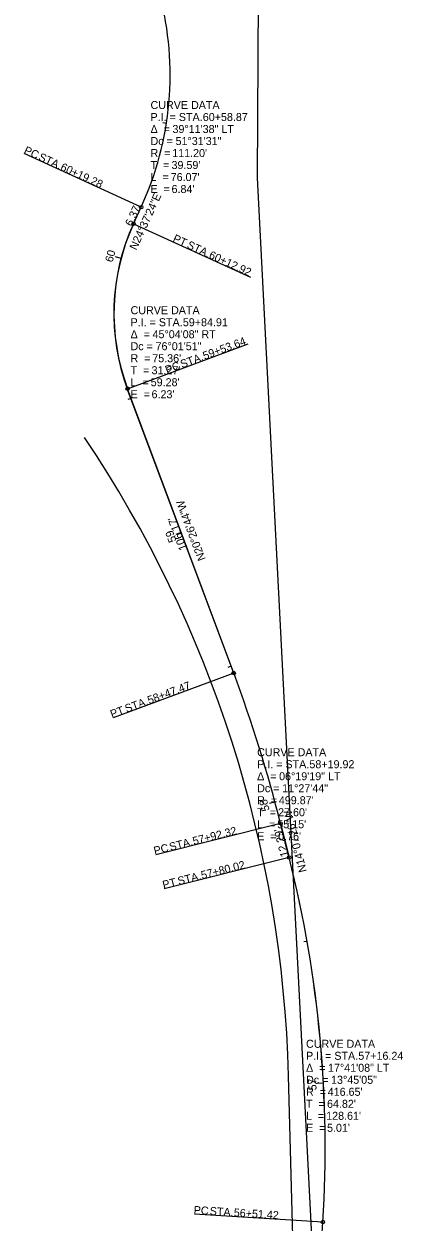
# Model space of a CAD drawing. Extents: x 152603 to 152802, y 326513 to 331516.
# Drawn here: x 152602.8 to 152735.2, y 330557.4 to 330976.6 of the extents above; entities that cross this region are included whole.
import ezdxf

# ---------------------------------------------------------------- set-up
doc = ezdxf.new("R2010")
doc.units = 0
for name, color, linetype in [('Default', 7, 'Continuous'), ('GE_P_Alignment', 7, 'Continuous'), ('GE_P_Alignment_100_Bearings', 7, 'Continuous'), ('GE_P_Alignment_100_Cardinal_Points', 7, 'Continuous'), ('GE_P_Alignment_100_Curve_Data', 7, 'Continuous'), ('GE_P_Alignment_100_Distances', 7, 'Continuous'), ('GE_P_Alignment_100_Stations', 7, 'Continuous'), ('PV_P_EOP', 7, 'Continuous'), ('SC_Scratch15', 7, 'Continuous')]:
    doc.layers.add(name, color=color, linetype=linetype)

msp = doc.modelspace()

# ---------------------------------------------------------------- linework, layer by layer
at = {"layer": 'Default'}
for p, q in [((152676.09, 330749.49), (152638.92, 330848.94)), ((152692.47, 330696.85), (152695.47, 330684.93)), ((152704.63, 330515.2), (152707.24, 330557.38))]:
    msp.add_line(p, q, dxfattribs=at)
for centre, radius, start, end in [((152709.17, 330875.19), 75, 155.1687, 200.4929), ((152213.7, 330576.68), 493.62, 14.091, 20.4929), ((152290.16, 330583.19), 417.88, 356.4582, 14.091)]:
    msp.add_arc(centre, radius, start, end, dxfattribs=at)
at = {"layer": 'GE_P_Alignment'}
for p, q in [((152641.11, 330906.69), (152643.76, 330912.48)), ((152641.11, 330906.69), (152643.76, 330912.48)), ((152641.11, 330906.69), (152643.76, 330912.48)), ((152676.09, 330749.49), (152639, 330848.97)), ((152676.09, 330749.49), (152639, 330848.97)), ((152676.09, 330749.49), (152639, 330848.97)), ((152695.47, 330684.93), (152692.47, 330696.85)), ((152695.47, 330684.93), (152692.47, 330696.85)), ((152695.47, 330684.93), (152692.47, 330696.85)), ((152704.63, 330515.2), (152707.26, 330557.38)), ((152704.63, 330515.2), (152707.26, 330557.38)), ((152704.63, 330515.2), (152707.26, 330557.38))]:
    msp.add_line(p, q, dxfattribs=at)
for centre, radius, start, end in [((152542.67, 330958.81), 111.2, 335.3767, 14.5706), ((152542.67, 330958.81), 111.2, 335.3767, 14.5706), ((152542.67, 330958.81), 111.2, 335.3767, 14.5706), ((152709.61, 330875.29), 75.36, 155.3767, 200.4456), ((152709.61, 330875.29), 75.36, 155.3767, 200.4456), ((152709.61, 330875.29), 75.36, 155.3767, 200.4456), ((152207.71, 330574.88), 499.87, 14.1238, 20.4456), ((152207.71, 330574.88), 499.87, 14.1238, 20.4456), ((152207.71, 330574.88), 499.87, 14.1238, 20.4456), ((152291.41, 330583.26), 416.65, 356.4383, 14.1238), ((152291.41, 330583.26), 416.65, 356.4383, 14.1238), ((152291.41, 330583.26), 416.65, 356.4383, 14.1238)]:
    msp.add_arc(centre, radius, start, end, dxfattribs=at)
at = {"layer": 'GE_P_Alignment_100_Cardinal_Points'}
for p, q in [((152643.76, 330912.48), (152602.85, 330931.23)), ((152641.11, 330906.69), (152682.01, 330887.94)), ((152639, 330848.97), (152681.17, 330864.69)), ((152676.09, 330749.49), (152633.92, 330733.77)), ((152692.47, 330696.85), (152648.83, 330685.87)), ((152695.47, 330684.93), (152651.83, 330673.95)), ((152707.26, 330557.38), (152662.34, 330560.17))]:
    msp.add_line(p, q, dxfattribs=at)
for centre in [(152643.76, 330912.48), (152641.11, 330906.69), (152639, 330848.97), (152676.09, 330749.49), (152692.47, 330696.85), (152695.47, 330684.93), (152707.26, 330557.38)]:
    msp.add_circle(centre, 0.6, dxfattribs=at)
at = {"layer": 'GE_P_Alignment_100_Stations'}
for p, q in [((152652.56, 330941.81), (152651.38, 330941.99)), ((152636.76, 330894.55), (152634.82, 330895.06)), ((152640.27, 330845.56), (152639.15, 330845.14)), ((152657.74, 330798.71), (152655.86, 330798.01)), ((152675.2, 330751.86), (152674.08, 330751.44)), ((152690.53, 330704.29), (152688.6, 330703.77)), ((152701.74, 330655.58), (152700.56, 330655.37)), ((152707.44, 330605.93), (152705.45, 330605.82))]:
    msp.add_line(p, q, dxfattribs=at)
at = {"layer": 'PV_P_EOP'}
msp.add_line((152701.19, 330381.36), (152695.26, 330608.53), dxfattribs=at)
msp.add_arc((152275.4, 330597.57), 420, 1.4951, 33.9043, dxfattribs=at)
at = {"layer": 'SC_Scratch15'}
for p, q in [((152684.39, 330922.71), (152687.21, 331377.94)), ((152710.95, 330404.74), (152684.39, 330922.71))]:
    msp.add_line(p, q, dxfattribs=at)

# ---------------------------------------------------------------- texts
at = {"layer": 'GE_P_Alignment_100_Bearings'}
for s, rotation, p in [('N24°37\'24"E', 65.3767, (152642.06, 330897.26)), ('N20°26\'44"W', 110.4456, (152666.34, 330789.37)), ('N14°07\'26"W', 104.1238, (152701.63, 330680.12))]:
    msp.add_text(s, height=2.8, rotation=rotation, dxfattribs=at).set_placement(p)
at = {"layer": 'GE_P_Alignment_100_Cardinal_Points'}
for s, rotation, p in [('PC', 335.3767, (152602.54, 330931.42)), (' STA. ', 335.3767, (152606.71, 330929.51)), ('60+19.28', 335.3767, (152615.3, 330925.57)), ('PT', 335.3767, (152654.56, 330900.57)), (' STA. ', 335.3767, (152658.57, 330898.73)), ('60+12.92', 335.3767, (152667.16, 330894.79)), ('59+53.64', 20.4456, (152665.91, 330859.05)), (' STA. ', 20.4456, (152657.06, 330855.74)), ('PC', 20.4456, (152652.76, 330854.14)), ('58+47.47', 20.4456, (152646.56, 330738.53)), ('PT', 20.4456, (152633.57, 330733.68)), (' STA. ', 20.4456, (152637.71, 330735.23)), ('57+92.32', 14.1238, (152662.13, 330689.26)), (' STA. ', 14.1238, (152652.97, 330686.96)), ('PC', 14.1238, (152648.52, 330685.84)), ('57+80.02', 14.1238, (152665.05, 330677.32)), (' STA. ', 14.1238, (152655.88, 330675.01)), ('PT', 14.1238, (152651.6, 330673.94)), ('PC', 356.4383, (152662.04, 330560.23)), (' STA. ', 356.4383, (152666.62, 330559.95)), ('56+51.42', 356.4383, (152676.05, 330559.36))]:
    msp.add_text(s, height=2.8, rotation=rotation, dxfattribs=at).set_placement(p)
at = {"layer": 'GE_P_Alignment_100_Curve_Data'}
for s, p in [('CURVE DATA', (152647.03, 330946.83)), ('P.I. = STA. ', (152647.03, 330942.63)), ('60+58.87', (152665.29, 330942.63)), ('Δ  = ', (152647.03, 330938.43)), ('39°11\'38" LT', (152654.7, 330938.43)), ('Dc = ', (152647.03, 330934.23)), ('51°31\'31"', (152655.77, 330934.23)), ('R  = ', (152647.03, 330930.03)), ("111.20'", (152654.61, 330930.03)), ('T  = ', (152647.03, 330925.83)), ("39.59'", (152654.37, 330925.83)), ('L  = ', (152647.03, 330921.63)), ("76.07'", (152654.07, 330921.63)), ('E  = ', (152647.03, 330917.43)), ("6.84'", (152654.37, 330917.43)), ('CURVE DATA', (152640.05, 330875.03)), ('P.I. = STA. ', (152640.05, 330870.83)), ('59+84.91', (152658.32, 330870.83)), ('Δ  = ', (152640.05, 330866.63)), ('45°04\'08" RT', (152647.73, 330866.63)), ('Dc = ', (152640.05, 330862.43)), ('76°01\'51"', (152648.79, 330862.43)), ('R  = ', (152640.05, 330858.23)), ("75.36'", (152647.64, 330858.23)), ('T  = ', (152640.05, 330854.03)), ("31.27'", (152647.39, 330854.03)), ('L  = ', (152640.05, 330849.83)), ("59.28'", (152647.09, 330849.83)), ('E  = ', (152640.05, 330845.63)), ("6.23'", (152647.39, 330845.63)), ('CURVE DATA', (152684.28, 330720.37)), ('P.I. = STA. ', (152684.28, 330716.17)), ('58+19.92', (152702.54, 330716.17)), ('Δ  = ', (152684.28, 330711.97)), ('06°19\'19" LT', (152691.95, 330711.97)), ('Dc = ', (152684.28, 330707.77)), ('11°27\'44"', (152693.02, 330707.77)), ('R  = ', (152684.28, 330703.57)), ("499.87'", (152691.86, 330703.57)), ('T  = ', (152684.28, 330699.37)), ("27.60'", (152691.61, 330699.37)), ('L  = ', (152684.28, 330695.17)), ("55.15'", (152691.32, 330695.17)), ('E  = ', (152684.28, 330690.97)), ("0.76'", (152691.62, 330690.97)), ('CURVE DATA', (152701.36, 330618.35)), ('P.I. = STA. ', (152701.36, 330614.15)), ('57+16.24', (152719.63, 330614.15)), ('Δ  = ', (152701.36, 330609.95)), ('17°41\'08" LT', (152709.04, 330609.95)), ('Dc = ', (152701.36, 330605.75)), ('13°45\'05"', (152710.1, 330605.75)), ('R  = ', (152701.36, 330601.55)), ("416.65'", (152708.94, 330601.55)), ('T  = ', (152701.36, 330597.35)), ("64.82'", (152708.7, 330597.35)), ('L  = ', (152701.36, 330593.15)), ("128.61'", (152708.4, 330593.15)), ('E  = ', (152701.36, 330588.95)), ("5.01'", (152708.7, 330588.95))]:
    msp.add_text(s, height=2.8, dxfattribs=at).set_placement(p)
at = {"layer": 'GE_P_Alignment_100_Distances'}
for s, rotation, p in [("6.37'", 65.3767, (152640.54, 330905.56)), ("106.17'", 110.4456, (152659.84, 330792.96)), ("12.29'", 104.1238, (152695.28, 330685.49))]:
    msp.add_text(s, height=2.8, rotation=rotation, dxfattribs=at).set_placement(p)
at = {"layer": 'GE_P_Alignment_100_Stations'}
for s, rotation, p in [('60', 75.1966, (152633.77, 330893.03)), ('59', 110.4456, (152656.16, 330795.77)), ('58', 105.0044, (152688.69, 330701.5)), ('57', 93.1192, (152705.07, 330603.5))]:
    msp.add_text(s, height=2.8, rotation=rotation, dxfattribs=at).set_placement(p)

doc.saveas('drawing.dxf')
